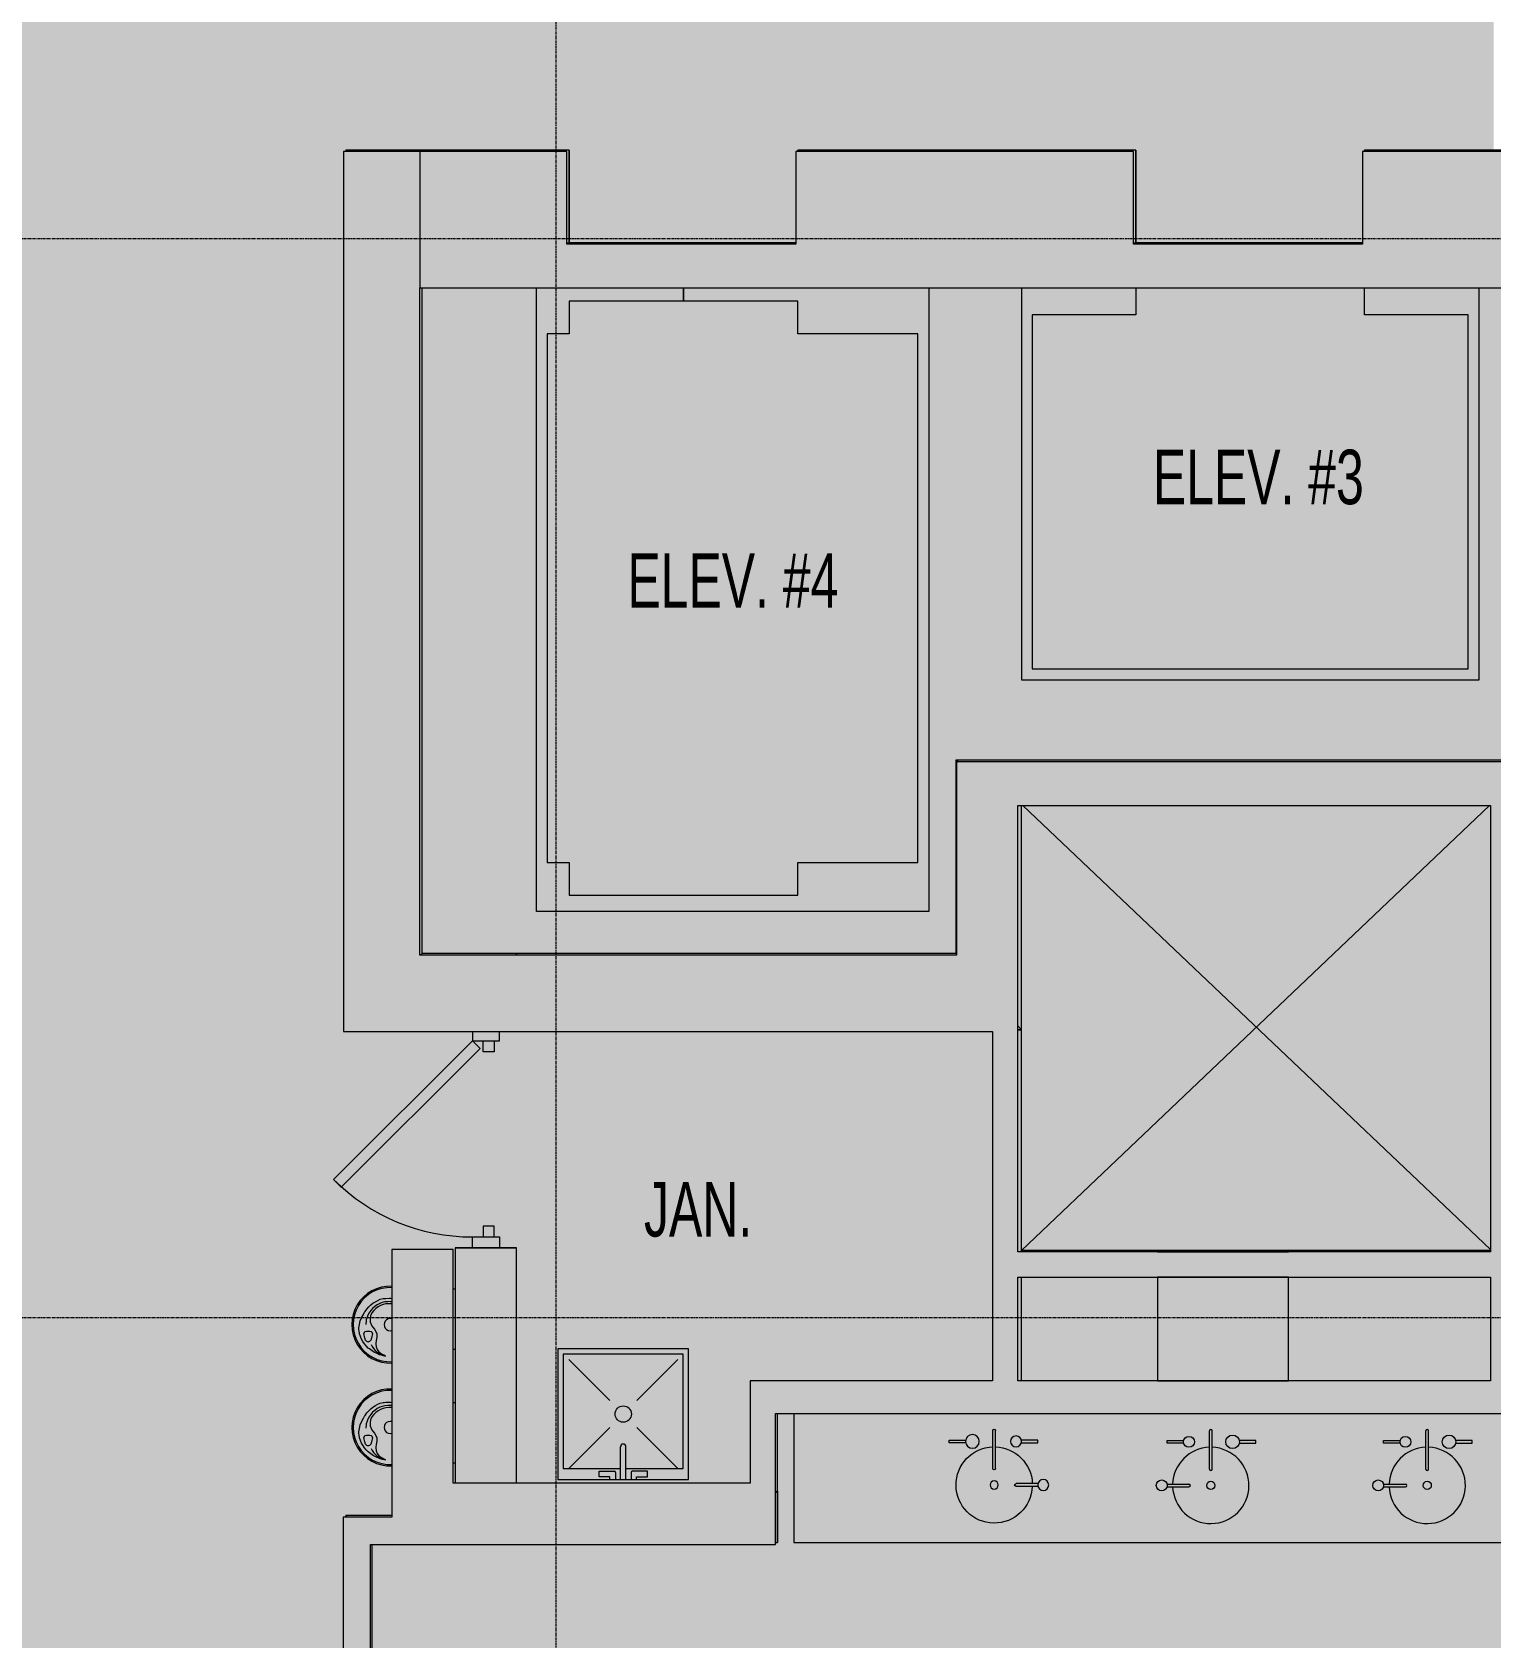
# Model space of a CAD drawing. Header units: inches. Extents: x -203 to 2070, y -968 to 768.
# Drawn here: x 498.6 to 766.3, y -272.1 to 22.6 of the extents above; entities that cross this region are included whole.
import ezdxf

# ---------------------------------------------------------------- set-up
doc = ezdxf.new("R2010")
doc.units = ezdxf.units.IN
doc.header["$MEASUREMENT"] = 0
doc.linetypes.add('Grid Line 1_2_', pattern=[0.875, 0.5, -0.125, 0.125, -0.125])
for name, color, linetype, lineweight in [('A-Anno-Bldg', 7, 'Continuous', 9), ('A-Bldg-Patt', 7, 'Continuous', 9), ('A-Cols-Bldg', 7, 'Continuous', 9), ('A-DETL-GENF', 92, 'Continuous', 9), ('A-DETL-THIN', 151, 'Continuous', 9), ('A-Door-Exst', 7, 'Continuous', 9), ('A-Flor-Evtr', 7, 'Continuous', 9), ('A-Flor-Pfix-Exst', 7, 'Continuous', 9), ('A-WALL', 113, 'Continuous', 13), ('A-Wall-Exst', 7, 'Continuous', 9), ('A-WALL-PATT', 111, 'Continuous', 13), ('I-WALL', 2, 'Continuous', 13), ('Jenner and Block 8fl_BB_dwg', 8, 'Continuous', 9), ('S-GRID', 1, 'Continuous', 9)]:
    doc.layers.add(name, color=color, linetype=linetype, lineweight=lineweight)
doc.styles.add('Arial Narrow_1', font='ARIALN.TTF', dxfattribs={"width": 0.8, "height": 10})

# ---------------------------------------------------------------- blocks, each defined once
blk = doc.blocks.new('Jenner and Block 8fl_BB_dwg_sink-flat-4-5551864-LEVEL 8 - POWER _ SIGNAL')
at = {"layer": 'A-Flor-Pfix-Exst'}
for p, q in [((8.03, -9.75), (4, -9.75)), ((8.03, -10.25), (4, -10.25)), ((-0.25, -13), (-0.25, -20)), ((0.25, -13), (0.25, -20))]:
    blk.add_line(p, q, dxfattribs=at)
at = {"layer": 'A-Flor-Pfix-Exst', "flags": 128}
for points in [[(-5.22, -17.75), (-8.25, -17.75), (-8.25, -18.25), (-5.22, -18.25)], [(4.97, -17.75), (8, -17.75), (8, -18.25), (4.97, -18.25)]]:
    blk.add_lwpolyline(points, dxfattribs=at)
at = {"layer": 'A-Flor-Pfix-Exst'}
for centre, radius in [((0, -10), 0.75), ((9, -10), 1), ((-4, -18), 1.25), ((4, -18), 1)]:
    blk.add_circle(centre, radius, dxfattribs=at)
for centre, radius, start, end in [((0, -10), 7, 2.0467, 267.9533), ((0, -10), 7, 272.0467, 357.9533), ((4, -10), 0.25, 90, 270), ((0, -13), 0.25, 360, 180), ((0, -20), 0.25, 180, 360)]:
    blk.add_arc(centre, radius, start, end, dxfattribs=at)
blk = doc.blocks.new('Jenner and Block 8fl_BB_dwg_sink-flat-4-5551865-LEVEL 8 - POWER _ SIGNAL')
at = {"layer": 'A-Flor-Pfix-Exst'}
for p, q in [((8.03, -9.75), (4, -9.75)), ((8.03, -10.25), (4, -10.25)), ((-0.25, -13), (-0.25, -20)), ((0.25, -13), (0.25, -20))]:
    blk.add_line(p, q, dxfattribs=at)
at = {"layer": 'A-Flor-Pfix-Exst', "flags": 128}
for points in [[(-5.22, -17.75), (-8.25, -17.75), (-8.25, -18.25), (-5.22, -18.25)], [(4.97, -17.75), (8, -17.75), (8, -18.25), (4.97, -18.25)]]:
    blk.add_lwpolyline(points, dxfattribs=at)
at = {"layer": 'A-Flor-Pfix-Exst'}
for centre, radius in [((0, -10), 0.75), ((9, -10), 1), ((-4, -18), 1.25), ((4, -18), 1)]:
    blk.add_circle(centre, radius, dxfattribs=at)
for centre, radius, start, end in [((0, -10), 7, 2.0467, 267.9533), ((0, -10), 7, 272.0467, 357.9533), ((4, -10), 0.25, 90, 270), ((0, -13), 0.25, 360, 180), ((0, -20), 0.25, 180, 360)]:
    blk.add_arc(centre, radius, start, end, dxfattribs=at)
blk = doc.blocks.new('Jenner and Block 8fl_BB_dwg-4751915-LEVEL 8 - POWER _ SIGNAL')
at = {"layer": 'A-Bldg-Patt'}
for points in [[(728.74, -201.6), (728.74, -201.31), (704.74, -201.31), (704.74, -201.6)], [(728.74, -225.28), (728.74, -206.22), (704.74, -206.22), (704.74, -225.28)]]:
    blk.add_hatch(color=256, dxfattribs=at).paths.add_polyline_path(points, flags=0)
for p, q in [((728.74, -201.31), (704.74, -201.31)), ((704.74, -201.31), (704.74, -201.6)), ((704.74, -201.6), (728.74, -201.6)), ((728.74, -201.6), (728.74, -201.31)), ((728.74, -206.22), (704.74, -206.22)), ((704.74, -206.22), (704.74, -225.28)), ((728.74, -225.28), (728.74, -206.22)), ((704.74, -225.28), (728.74, -225.28))]:
    blk.add_line(p, q, dxfattribs=at)
at = {"layer": 'A-Cols-Bldg'}
for p, q in [((728.74, -201.6), (728.74, -201.31)), ((704.74, -206.22), (704.74, -225.28)), ((728.74, -225.28), (728.74, -206.22))]:
    blk.add_line(p, q, dxfattribs=at)
at = {"layer": 'A-Cols-Bldg', "flags": 128}
blk.add_lwpolyline([(728.74, -201.31), (704.74, -201.31), (704.74, -201.6)], dxfattribs=at)
at = {"layer": 'A-Door-Exst'}
blk.add_line((583.97, -162.84), (583.97, -161.13), dxfattribs=at)
at = {"layer": 'A-Door-Exst', "flags": 128}
for points in [[(578.97, -161.13), (578.97, -162.84), (583.97, -162.84)], [(582.97, -162.84), (582.97, -164.84), (580.97, -164.84), (580.97, -162.84), (582.97, -162.84)], [(582.97, -198.84), (582.97, -196.84), (580.97, -196.84), (580.97, -198.84), (582.97, -198.84)], [(583.97, -198.84), (583.97, -200.84), (578.97, -200.84), (578.97, -198.84), (583.97, -198.84)]]:
    blk.add_lwpolyline(points, dxfattribs=at)
blk.add_lwpolyline([(578.97, -162.84), (580.38, -164.26), (554.92, -189.71), (553.51, -188.3)], close=True, dxfattribs=at)
at = {"layer": 'A-Door-Exst'}
blk.add_arc((578.97, -162.84), 36, 225.0003, 270.0003, dxfattribs=at)
at = {"layer": 'A-Flor-Evtr'}
for p, q in [((662.73, -24.63), (662.73, -139.09)), ((763.73, -96.59), (763.73, -24.63)), ((765.68, -119.63), (679.73, -201.31)), ((765.84, -201.17), (680.03, -119.63))]:
    blk.add_line(p, q, dxfattribs=at)
at = {"layer": 'A-Flor-Evtr', "flags": 128}
for points in [[(638.33, -16.34), (596.73, -16.34), (596.73, -16.63)], [(742.33, -16.34), (700.73, -16.34), (700.73, -16.63)], [(662.73, -139.09), (590.73, -139.09), (590.73, -24.63)], [(617.73, -24.63), (617.73, -27.09), (596.73, -27.09), (596.73, -33.09), (592.73, -33.09), (592.73, -130.09), (596.73, -130.09), (596.73, -136.09), (638.73, -136.09), (638.73, -130.09), (660.73, -130.09), (660.73, -33.09), (638.73, -33.09), (638.73, -27.09), (617.73, -27.09), (617.73, -24.63)], [(679.73, -24.63), (679.73, -96.59), (763.73, -96.59)], [(700.73, -24.63), (700.73, -29.59), (681.73, -29.59), (681.73, -94.59), (761.73, -94.59)], [(761.73, -94.59), (761.73, -29.59), (742.73, -29.59), (742.73, -24.63)]]:
    blk.add_lwpolyline(points, dxfattribs=at)
for points in [[(617.73, -16.63), (617.73, -16.34)], [(721.73, -16.63), (721.73, -16.34)]]:
    blk.add_lwpolyline(points, close=True, dxfattribs=at)
at = {"layer": 'A-Flor-Pfix-Exst'}
for p, q in [((575.44, -208.38), (575.84, -208.38)), ((559.23, -217.43), (559.05, -216.56)), ((560.62, -216.56), (560.46, -217.43)), ((575.84, -219.53), (575.44, -219.53)), ((604.19, -228.88), (596.66, -221.35)), ((616.66, -221.35), (609.14, -228.88)), ((575.44, -229.22), (575.84, -229.22)), ((559.23, -236.5), (559.05, -235.63)), ((560.62, -235.63), (560.46, -236.5)), ((604.19, -233.82), (596.66, -241.35)), ((616.66, -241.35), (609.14, -233.82)), ((606.16, -243.35), (606.16, -237.35)), ((607.16, -243.35), (607.16, -237.35)), ((605.22, -242.07), (605.22, -243.35)), ((608.1, -242.07), (608.1, -243.35))]:
    blk.add_line(p, q, dxfattribs=at)
at = {"layer": 'A-Flor-Pfix-Exst', "flags": 128}
for points in [[(575.84, -208.38), (575.84, -240.38), (575.44, -240.38)], [(564.19, -211.11), (563.66, -211.1), (563.11, -211.14), (562.59, -211.26), (562.12, -211.43), (561.68, -211.67), (561.25, -211.98), (560.89, -212.34), (560.54, -212.78), (560.33, -213.21), (560.28, -213.33), (560.2, -213.85), (560.23, -214.42), (560.38, -214.92), (560.63, -215.37), (560.98, -215.76), (561.25, -216.2), (561.41, -216.64), (561.44, -217.24), (561.4, -217.54), (561.31, -217.88), (561.28, -218.38), (561.27, -218.46), (561.33, -219.04), (561.5, -219.53), (561.83, -219.94), (562.3, -220.28), (562.83, -220.57), (563.03, -220.7), (562.66, -220.66), (562.48, -220.62), (561.95, -220.46), (561.79, -220.41), (561.35, -220.2), (561, -220.03), (560.8, -219.92), (560.33, -219.58), (560.09, -219.4), (559.87, -219.23), (559.5, -218.86), (559.17, -218.46), (558.87, -218.03), (558.63, -217.61), (558.42, -217.13), (558.27, -216.63), (558.18, -216.1), (558.15, -215.83), (558.15, -215.52), (558.23, -214.92), (558.4, -214.25), (558.68, -213.59), (558.97, -213.06), (559.18, -212.68), (559.27, -212.54), (559.6, -212.07), (559.95, -211.67), (560.33, -211.32), (560.73, -211.02), (561.17, -210.73), (561.61, -210.49)], [(563.88, -210.71), (563.46, -210.73), (562.91, -210.76), (562.39, -210.88), (561.96, -211.03), (561.49, -211.29), (561.05, -211.61), (560.66, -211.95), (560.31, -212.35), (560, -212.84), (559.73, -213.39), (559.66, -213.56), (559.5, -214.07), (559.47, -214.24), (559.39, -214.9)], [(561.61, -210.49), (562.08, -210.29), (562.59, -210.17), (562.81, -210.14), (563.09, -210.12), (563.69, -210.09), (563.94, -210.1), (564.19, -210.14)], [(564.19, -210.74), (564.03, -210.73), (563.88, -210.71)], [(607.16, -241.35), (617.66, -241.35), (617.66, -220.35), (595.66, -220.35), (595.66, -241.35), (606.16, -241.35)], [(564.19, -229.81), (564.03, -229.8), (563.88, -229.78), (563.46, -229.8), (562.91, -229.83), (562.39, -229.95), (561.96, -230.1), (561.49, -230.36), (561.05, -230.68), (560.66, -231.02), (560.31, -231.42), (560, -231.91), (559.73, -232.46), (559.66, -232.63), (559.5, -233.13), (559.47, -233.31), (559.39, -233.97)], [(560.73, -230.08), (561.17, -229.8), (561.61, -229.56), (562.08, -229.36), (562.59, -229.24)], [(562.59, -229.24), (562.81, -229.21), (563.09, -229.19), (563.69, -229.16), (563.94, -229.17), (564.19, -229.21)], [(562.3, -239.35), (562.83, -239.64), (563.03, -239.76), (562.66, -239.72), (562.48, -239.69), (561.95, -239.53), (561.79, -239.47), (561.35, -239.27), (561, -239.09), (560.8, -238.99), (560.33, -238.65), (560.09, -238.47), (559.87, -238.29), (559.5, -237.93), (559.17, -237.53), (558.87, -237.09), (558.63, -236.68), (558.42, -236.2), (558.27, -235.7), (558.18, -235.17), (558.15, -234.9), (558.15, -234.59), (558.23, -233.99), (558.4, -233.32), (558.68, -232.66), (558.97, -232.13), (559.18, -231.75), (559.27, -231.61), (559.6, -231.14), (559.95, -230.74), (560.33, -230.38), (560.73, -230.08)], [(564.19, -230.17), (563.66, -230.17), (563.11, -230.21), (562.59, -230.33), (562.12, -230.5), (561.68, -230.74), (561.25, -231.05), (560.89, -231.41), (560.54, -231.85), (560.33, -232.28), (560.28, -232.4), (560.2, -232.92), (560.23, -233.49), (560.38, -233.99), (560.63, -234.44), (560.98, -234.83), (561.25, -235.27), (561.41, -235.71), (561.44, -236.31), (561.4, -236.61), (561.31, -236.95), (561.28, -237.45), (561.27, -237.53), (561.33, -238.11), (561.5, -238.6), (561.83, -239.01), (562.3, -239.35)], [(637.98, -231.28), (637.98, -254.95), (790.98, -254.95)], [(604.22, -243.35), (604.22, -242.85), (602.22, -242.85), (602.22, -241.85), (605, -241.85)], [(609.1, -243.35), (609.1, -242.85), (611.1, -242.85), (611.1, -241.85), (608.32, -241.85)]]:
    blk.add_lwpolyline(points, dxfattribs=at)
blk.add_lwpolyline([(594.66, -219.35), (594.66, -243.35), (618.66, -243.35), (618.66, -219.35)], close=True, dxfattribs=at)
at = {"layer": 'A-Flor-Pfix-Exst'}
blk.add_circle((606.66, -231.35), 1.5, dxfattribs=at)
for centre, radius, start, end in [((563.9, -214.94), 7.06, 87.6179, 272.3821), ((563.9, -214.94), 6.81, 87.5305, 272.4695), ((563.9, -214.94), 1.13, 73.6621, 286.3379), ((559.3, -216.52), 0.25, 107.3221, 191.1821), ((559.83, -218.23), 2.04, 72.5832, 107.3221), ((559.84, -217.45), 0.615, 178.7302, 1.2698), ((560.37, -216.52), 0.25, 349.6192, 72.5832), ((563.81, -217.01), 3.77, 204.5495, 258.0105), ((563.9, -233.81), 7.06, 87.6231, 272.3769), ((563.9, -233.81), 6.81, 87.5358, 272.4642), ((563.9, -233.81), 1.12, 73.6973, 286.3027), ((559.3, -235.58), 0.25, 107.3221, 191.1821), ((559.83, -237.3), 2.04, 72.5832, 107.3221), ((560.37, -235.59), 0.25, 349.6192, 72.5832), ((559.84, -236.52), 0.615, 178.7302, 1.2698), ((563.81, -236.08), 3.77, 204.5495, 258.0105), ((606.66, -237.35), 0.5, 0, 180), ((605, -242.07), 0.215, 360, 90), ((608.32, -242.07), 0.215, 90, 180)]:
    blk.add_arc(centre, radius, start, end, dxfattribs=at)
at = {"layer": 'A-Wall-Exst'}
for p, q in [((700.33, -16.34), (700.73, -16.34)), ((679.73, -225.28), (679.73, -206.22)), ((634.98, -245.43), (634.98, -231.28)), ((634.98, -254.95), (634.98, -245.43)), ((634.58, -254.95), (634.98, -254.95))]:
    blk.add_line(p, q, dxfattribs=at)
at = {"layer": 'A-Wall-Exst', "flags": 128}
for points in [[(596.33, -16.34), (596.73, -16.34), (596.73, 0.66), (555.74, 0.66), (555.74, 0.37)], [(700.73, -16.34), (700.73, 0.66), (638.73, 0.66), (638.73, 0.37)], [(804.73, -16.34), (804.73, 0.66), (742.73, 0.66), (742.73, 0.37)], [(771.33, -111.34), (765.98, -111.34), (667.73, -111.34), (667.73, -146.84), (587.09, -146.84), (569.73, -146.84), (569.73, -24.63)], [(679.08, -160.84), (679.73, -160.84), (679.73, -119.63)], [(704.74, -201.6), (704.74, -201.31), (679.73, -201.31), (679.73, -160.84), (679.08, -160.84)], [(587.09, -244.03), (587.09, -200.84), (575.84, -200.84), (575.84, -244.03)], [(765.84, -201.31), (728.74, -201.31), (728.74, -201.6)], [(564.19, -250), (555.73, -250), (555.73, -250.26)], [(560.61, -300.04), (560.61, -299.95), (560.61, -255.26)]]:
    blk.add_lwpolyline(points, dxfattribs=at)
at = {"layer": 'A-WALL-PATT', "color": 7, "lineweight": 9}
for p, q in [((596.73, 0.66), (596.73, -16.34)), ((638.73, 0.37), (638.73, 0.66)), ((700.73, 0.66), (700.73, -16.34)), ((742.73, 0.37), (742.73, 0.66)), ((569.73, -146.84), (569.45, -147.13)), ((569.45, -147.13), (569.73, -146.84)), ((587.09, -146.84), (587.09, -147.13)), ((587.09, -147.13), (587.09, -146.84)), ((667.73, -146.84), (667.83, -146.96)), ((667.83, -146.96), (667.73, -146.84)), ((679.08, -160.84), (679.73, -160.84)), ((704.74, -201.31), (704.74, -201.6)), ((728.74, -201.6), (728.74, -201.31))]:
    blk.add_line(p, q, dxfattribs=at)
at = {"layer": 'A-WALL-PATT', "color": 7, "lineweight": 9, "flags": 128}
for points in [[(555.97, 0.37), (555.74, 0.66)], [(668.16, -111.63), (667.73, -111.34)], [(679.08, -160.09), (679.73, -160.84)], [(679.53, -201.6), (679.73, -201.31)], [(634.58, -245.77), (634.98, -245.43)], [(555.99, -250.26), (555.73, -250)]]:
    blk.add_lwpolyline(points, close=True, dxfattribs=at)
for points in [[(575.84, -200.84), (583.34, -200.84), (587.09, -200.84)], [(634.98, -245.43), (634.98, -248.19), (634.98, -254.95)]]:
    blk.add_lwpolyline(points, dxfattribs=at)
at = {"extrusion": (0, 0, -1), "zscale": -1, "rotation": 180.0029190220061}
blk.add_blockref('Jenner and Block 8fl_BB_dwg_sink-flat-4-5551865-LEVEL 8 - POWER _ SIGNAL', (-674.75, -254.37), dxfattribs=at)
at = {"rotation": 180.0029190220061}
for p in [(714.5, -254.45), (754.23, -254.45)]:
    blk.add_blockref('Jenner and Block 8fl_BB_dwg_sink-flat-4-5551864-LEVEL 8 - POWER _ SIGNAL', p, dxfattribs=at)
at = {"layer": 'A-Anno-Bldg', "char_height": 10, "attachment_point": 1, "line_spacing_factor": 0.968573, "style": 'Arial Narrow_1'}
for s, insert, width in [('ELEV. #3', (703.87, -54.34), 46.0088), ('ELEV. #4', (607.43, -73.35), 46.0088), ('JAN.', (610.48, -188.77), 23.5536)]:
    blk.add_mtext(s, dxfattribs=dict(at, insert=insert, width=width))

msp = doc.modelspace()

# ---------------------------------------------------------------- hatches: boundary and pattern name
at = {"layer": 'A-DETL-GENF'}
h = msp.add_hatch(color=9, dxfattribs=at)
h.paths.add_polyline_path([(131.76, -847.99), (290.74, -780.5), (227.71, -632.01), (203.3, -642.37), (194.97, -622.75), (199.23, -620.94), (205.75, -636.3), (297.88, -597.2), (299.68, -601.45), (231.97, -630.2), (295, -778.69), (401.08, -733.65), (338.06, -585.16), (336.5, -585.82), (334.7, -581.57), (419.28, -545.66), (421.09, -549.92), (342.31, -583.36), (405.34, -731.84), (515.31, -685.15), (511.69, -685.15), (511.69, -619.4), (491.89, -619.4), (491.89, -612.4), (492.01, -612.4), (492.01, -532.94), (471.73, -532.94), (471.73, -528.42), (457.91, -534.29), (456.1, -530.03), (470.83, -523.78), (471.73, -525.91), (471.73, -508.94), (495.73, -508.94), (495.73, -510.53), (555.67, -510.53), (555.67, -394.75), (560.67, -394.75), (560.67, -437.31), (560.17, -437.31), (560.17, -441.94), (560.67, -441.94), (560.67, -498.09), (620.88, -498.09), (620.88, -477.65), (625.88, -477.65), (625.88, -500.46), (758.51, -500.46), (758.46, -433.94), (754.23, -433.94), (754.23, -433.44), (758.51, -433.44), (758.51, -376.94), (697.48, -376.94), (697.48, -433.44), (721.73, -433.44), (721.73, -433.94), (693.48, -433.94), (693.48, -433.44), (696.98, -433.43), (696.98, -376.94), (661.48, -376.94), (661.48, -433.44), (660.98, -433.44), (660.98, -376.94), (625.46, -376.94), (625.46, -433.44), (624.19, -433.44), (624.19, -433.94), (625.46, -433.94), (625.46, -441.94), (600.17, -441.94), (600.17, -437.31), (620.83, -437.31), (620.83, -304.37), (601.17, -304.37), (601.17, -299.75), (634.61, -299.75), (634.61, -357.01), (665.48, -357.01), (665.48, -344.95), (665.98, -344.95), (665.98, -357.01), (696.98, -357.01), (696.98, -299.95), (699.23, -299.95), (699.23, -300.45), (697.48, -300.45), (697.48, -357.01), (733.48, -357.01), (733.48, -300.45), (731.73, -300.45), (731.73, -299.95), (757.71, -299.95), (757.71, -300.45), (733.98, -300.45), (733.98, -357.01), (793.96, -357.01), (793.96, -300.45), (790.21, -300.45), (790.21, -299.95), (793.96, -299.95), (793.96, -230.99), (634.98, -230.99), (634.98, -254.99), (560.67, -254.98), (560.67, -299.75), (561.17, -299.75), (561.17, -304.37), (560.67, -304.37), (560.67, -346.75), (555.67, -346.75), (555.67, -249.98), (564.59, -249.98), (564.59, -200.84), (575.84, -200.84), (575.84, -243.74), (630.36, -243.74), (630.36, -224.99), (674.86, -224.99), (674.86, -160.84), (555.74, -160.84), (555.74, 0.66), (596.73, 0.66), (596.73, -16.34), (638.73, -16.34), (638.73, 0.66), (700.73, 0.66), (700.73, -16.34), (742.73, -16.34), (742.73, 0.66), (766.8, 0.66), (766.8, 103.43), (726.05, 103.43), (726.05, 294.15), (766.8, 294.15), (766.8, 350.67), (785.11, 350.67), (785.11, 346.92), (771.42, 346.92), (771.42, 227.06), (826.8, 227.06), (826.8, 228.74), (831.42, 228.74), (831.42, 268.74), (826.8, 268.74), (826.8, 346.92), (825.11, 346.92), (825.11, 350.67), (1166.99, 350.67), (1166.99, 227.06), (1492.42, 227.06), (1492.42, 350.67), (1553.42, 350.67), (1553.42, 351.59), (1718.67, 351.59), (1718.67, 360.59), (1723.3, 360.59), (1723.3, 351.59), (1910.23, 351.59), (1910.23, 580.43), (-120.35, 580.43), (-120.35, 406.96), (48.71, 406.96), (48.71, 428.91), (66.73, 428.91), (66.73, 424.29), (53.33, 424.29), (53.33, 330.65), (48.71, 330.65), (48.71, 402.34), (-120.35, 402.34), (-120.35, 286.96), (48.71, 286.96), (48.71, 290.65), (53.33, 290.65), (53.33, 280.65), (48.71, 280.65), (48.71, 282.34), (-120.35, 282.34), (-120.35, 166.96), (48.71, 166.96), (48.71, 240.65), (53.33, 240.65), (53.33, 160.65), (48.71, 160.65), (48.71, 162.34), (-120.35, 162.34), (-120.35, 0.55), (-80.76, 0.55), (-80.76, -14.04), (48.71, -14.04), (48.71, 120.65), (53.33, 120.65), (53.33, -25.35), (48.71, -25.35), (48.71, -18.66), (-80.76, -18.66), (-80.76, -30.95), (-120.35, -30.95), (-120.35, -193.04), (48.71, -193.04), (48.71, -65.35), (53.33, -65.35), (53.33, -220.93), (67.88, -255.19), (63.62, -257), (48.71, -221.87), (48.71, -197.66), (-120.35, -197.66), (-120.35, -254.17), (-74.95, -361.1), (79.91, -295.37), (79.25, -293.82), (83.5, -292.01), (138.94, -422.62), (134.69, -424.43), (81.71, -299.63), (-73.15, -365.36), (42.29, -637.25), (197.13, -571.52), (169.07, -505.43), (173.33, -503.62), (203.19, -573.97), (182.94, -582.57), (183.6, -584.12), (179.34, -585.93), (178.68, -584.37), (44.1, -641.5), (118.32, -816.32)], flags=0)
h.paths.add_polyline_path([(225.76, -805.76), (216.38, -783.67), (238.47, -774.29), (247.85, -796.38), (227.71, -804.93)], flags=0)
h.paths.add_polyline_path([(446.67, -711.97), (437.29, -689.88), (459.38, -680.5), (468.76, -702.59), (455.33, -708.29)], flags=0)
h.paths.add_polyline_path([(516.31, -684.73), (893.34, -524.65), (963.74, -524.65), (963.74, -523.31), (943.94, -523.31), (943.94, -499.31), (963.74, -499.31), (963.74, -496.94), (968.74, -496.94), (968.74, -456.94), (963.74, -456.94), (963.74, -457.44), (946.48, -457.44), (946.48, -308.86), (799.96, -308.86), (799.96, -363.01), (764.51, -363.01), (764.51, -516.53), (744.73, -516.53), (744.73, -518.83), (942.73, -518.83), (942.73, -523.83), (744.73, -523.83), (744.73, -532.94), (725.26, -532.94), (725.26, -561.42), (744.73, -561.42), (744.73, -585.42), (725.26, -585.42), (725.26, -591.53), (659.62, -619.4), (590.81, -619.4), (590.81, -647.06), (516.73, -647.06), (516.73, -643.56), (587.31, -643.56), (587.31, -619.4), (516.31, -619.4), (516.31, -647.06)], flags=0)
h.paths.add_polyline_path([(641.71, -612.4), (658.19, -612.4), (718.26, -586.9), (718.26, -516.53), (499.01, -516.53), (499.01, -612.4), (590.81, -612.4)], flags=0)
h.paths.add_polyline_path([(266.06, -553.39), (246.27, -506.73), (353.03, -461.4), (225.02, -159.89), (118.32, -205.4), (108.25, -181.68), (108.25, 5.05), (112.87, 5.05), (112.87, -31.04), (203.26, -31.04), (203.26, 5.05), (260.18, 5.05), (261.13, 4.11), (257.73, 4.11), (257.73, 0.96), (258.26, 0.43), (250.87, 0.43), (250.87, -35.66), (237.05, -35.66), (237.05, -149.24), (363.42, -149.24), (363.42, -0.52), (297.73, -0.52), (297.73, 4.11), (495.73, 4.11), (495.73, -81.52), (491.11, -81.52), (491.11, -0.52), (368.05, -0.52), (368.05, -149.24), (491.11, -149.24), (491.11, -121.52), (495.73, -121.52), (495.73, -271.65), (491.11, -271.65), (491.11, -229.94), (467.11, -229.94), (467.11, -196.21), (491.11, -196.21), (491.11, -153.87), (237.05, -153.87), (237.05, -179.26), (294.82, -315.34), (491.11, -315.34), (491.11, -311.65), (495.73, -311.65), (495.73, -455.18), (418.47, -487.97), (416.67, -483.71), (491.11, -452.12), (491.11, -319.96), (296.78, -319.96), (374, -501.83), (379.85, -499.34), (381.65, -503.6), (372.58, -507.45), (361.98, -482.48), (304.78, -506.77), (315.23, -531.4), (266.31, -553.28)], flags=0)
h.paths.add_polyline_path([(266.31, -548.22), (309.2, -529.03), (293.38, -491.75), (250.13, -510.11), (250.18, -510.21), (271.83, -501.02), (281.21, -523.11), (259.56, -532.3), (266.06, -547.64)], flags=0)
h.paths.add_polyline_path([(3.31, -538.98), (3.31, -538.98), (-6.07, -516.89), (16.02, -507.51), (25.4, -529.6), (5.12, -538.21)], flags=0)
h.paths.add_polyline_path([(27.39, -520.28), (25.5, -516.06), (150.98, -462.8), (150.32, -461.25), (154.57, -459.44), (157.7, -466.8), (153.44, -468.61), (152.78, -467.06), (30.58, -518.93)], flags=0)
h.paths.add_polyline_path([(620.88, -510.53), (720.73, -510.53), (720.73, -508.94), (744.73, -508.94), (744.73, -510.53), (758.51, -510.53), (758.51, -505.09), (560.67, -505.09), (560.67, -510.53), (584.66, -510.53)], flags=0)
h.paths.add_polyline_path([(302.97, -502.51), (360.17, -478.23), (354.84, -465.66), (297.64, -489.95), (302.68, -501.83)], flags=0)
h.paths.add_polyline_path([(963.74, -452.44), (963.74, -308.86), (951.48, -308.86), (951.48, -452.44)], flags=0)
h.paths.add_polyline_path([(656.69, -433.94), (656.69, -433.44), (660.98, -433.44), (660.98, -433.94)], flags=0)
h.paths.add_polyline_path([(661.48, -370.94), (758.51, -370.94), (758.51, -363.01), (625.46, -363.01), (625.46, -370.94), (660.98, -370.94)], flags=0)
h.paths.add_polyline_path([(625.46, -357.01), (631.11, -357.01), (631.11, -304.37), (625.46, -304.37), (625.46, -305.46)], flags=0)
h.paths.add_polyline_path([(968.74, -347.36), (968.74, -342.74), (967.22, -342.74), (967.22, -347.36), (967.7, -347.36)], flags=0)
h.paths.add_polyline_path([(800.58, -303.86), (963.74, -303.86), (963.74, -267.34), (968.74, -267.34), (968.74, -227.34), (965.73, -227.33), (965.73, -224.72), (769.74, -224.72), (769.74, -224.99), (799.96, -224.99), (799.96, -303.86)], flags=0)
h.paths.add_polyline_path([(739.48, -224.99), (766.24, -224.99), (766.24, -205.94), (679.48, -205.94), (679.48, -224.99)], flags=0)
h.paths.add_polyline_path([(968.13, -222.33), (968.13, -204.94), (965.44, -204.94), (965.44, -199.94), (988.73, -199.94), (988.73, -161.74), (993.73, -161.74), (993.73, -121.74), (988.73, -121.74), (988.73, -121.34), (980.11, -121.34), (980.11, -122.59), (769.74, -122.59), (769.74, -217.72), (965.73, -217.72), (965.73, -222.33)], flags=0)
h.paths.add_polyline_path([(491.11, -201.31), (491.11, -200.83), (471.73, -200.83), (471.73, -201.31), (488.71, -201.31)], flags=0)
h.paths.add_polyline_path([(680.61, -201.31), (766.24, -201.31), (766.24, -119.34), (679.48, -119.34), (679.48, -201.31)], flags=0)
h.paths.add_polyline_path([(412.52, -195.51), (412.52, -195.51), (412.33, -195.46)], flags=0)
h.paths.add_polyline_path([(383.52, -195.51), (383.52, -195.51), (383.33, -195.46)], flags=0)
h.paths.add_polyline_path([(232.42, -168.37), (232.42, -156.73), (228.24, -158.51), (228.99, -160.28)], flags=0)
h.paths.add_polyline_path([(668.23, -146.84), (668.23, -111.34), (771.73, -111.34), (771.73, -24.34), (569.74, -24.34), (569.74, -146.84), (584.66, -146.84)], flags=0)
h.paths.add_polyline_path([(866.11, -111.34), (979.73, -111.34), (979.73, -24.34), (776.36, -24.34), (776.36, -111.34), (793.78, -111.34)], flags=0)
h.paths.add_polyline_path([(246.25, -31.04), (246.25, -29.34), (237.05, -29.34), (237.05, -31.04)], flags=0)
h.paths.add_polyline_path([(207.88, -31.04), (232.42, -31.04), (232.38, -29.34), (220.73, -29.34), (220.73, -1.34), (246.25, -1.34), (246.25, 0.43), (207.88, 0.43), (207.88, -29.34)], flags=0)
h.paths.add_polyline_path([(-93.75, -27.45), (-84.26, -27.45), (-84.26, -27.34), (-117.75, -27.34), (-117.75, -2.95), (-120.35, -2.95), (-120.35, -27.45), (-117.75, -27.45)], flags=0)
h.paths.add_polyline_path([(928.61, -16.34), (950.73, -16.34), (950.73, 0.66), (908.73, 0.66), (908.73, -16.34)], flags=0)
h.paths.add_polyline_path([(846.73, -16.34), (846.73, 0.66), (804.73, 0.66), (804.73, -16.34)], flags=0)
h.paths.add_polyline_path([(1231.17, 70.92), (1235.73, 70.92), (1235.73, 94.86), (1227.42, 94.86), (1227.42, 99.48), (1235.73, 99.48), (1235.73, 100.11), (1329.42, 100.11), (1329.42, 222.43), (1167.42, 222.43), (1167.42, 70.92), (1230.55, 70.92)], flags=0)
h.paths.add_polyline_path([(1471.36, 70.92), (1473.05, 70.92), (1473.05, 222.43), (1334.05, 222.4), (1334.05, 100.11), (1413.73, 100.11), (1413.73, 70.92), (1455.54, 70.92)], flags=0)
h.paths.add_polyline_path([(584.66, 72.48), (430.42, 72.48), (430.42, 109.37), (435.05, 109.37), (435.05, 77.11), (557.42, 77.11), (557.42, 182.43), (528.42, 182.43), (528.42, 187.24), (533.05, 187.24), (533.05, 187.06), (557.42, 187.06), (557.42, 226.43), (533.05, 226.43), (533.05, 226.24), (528.42, 226.24), (528.42, 226.43), (396.05, 226.43), (396.05, 151.06), (436.94, 151.06), (436.94, 146.43), (354.94, 146.43), (354.94, 151.06), (378.94, 151.06), (378.94, 226.43), (229.67, 226.43), (229.67, 187.33), (265.36, 187.33), (265.36, 182.71), (229.67, 182.71), (229.67, 77.11), (354.94, 77.11), (354.94, 109.37), (359.57, 109.37), (359.57, 72.48), (108.25, 72.48), (108.25, 129.02), (112.87, 129.02), (112.87, 77.11), (225.04, 77.11), (225.04, 176.71), (112.87, 176.71), (112.87, 169.02), (108.25, 169.02), (108.25, 181.33), (225.04, 181.33), (225.04, 348.74), (107.25, 348.74), (107.25, 353.37), (229.67, 353.37), (229.67, 231.06), (557.42, 231.06), (557.42, 353.37), (589.73, 353.37), (589.73, 348.74), (562.05, 348.74), (562.05, 231.06), (589.73, 231.06), (589.73, 226.43), (562.05, 226.43), (562.05, 77.11), (590.73, 77.11), (590.73, 72.48), (586.42, 72.48)], flags=0)
h.paths.add_polyline_path([(648.8, 103.43), (648.8, 294.15), (667.05, 294.15), (667.05, 103.43), (653.42, 103.43)], flags=0)
h.paths.add_polyline_path([(653.42, 108.06), (662.42, 108.06), (662.42, 289.52), (653.42, 289.52), (653.42, 117.06)], flags=0)
h.paths.add_polyline_path([(739.48, 108.06), (766.8, 108.06), (766.8, 289.52), (730.67, 289.52), (730.67, 108.06)], flags=0)
h.paths.add_polyline_path([(530.91, 141.42), (530.9, 141.42), (530.12, 141.42)], flags=0)
h.paths.add_polyline_path([(531.59, 141.5), (531.59, 141.5), (531.59, 142.64)], flags=0)
h.paths.add_polyline_path([(531.59, 142.68), (531.59, 142.68), (531.75, 142.68)], flags=0)
h.paths.add_polyline_path([(531.59, 143.95), (531.59, 143.95), (531.31, 143.95)], flags=0)
h.paths.add_polyline_path([(531.59, 144.03), (531.59, 144.03), (531.59, 145.17)], flags=0)
h.paths.add_polyline_path([(553.43, 145.86), (553.43, 145.86), (553.43, 145.9)], flags=0)
h.paths.add_polyline_path([(553.43, 145.8), (553.43, 145.8), (553.43, 145.86)], flags=0)
h.paths.add_polyline_path([(553.43, 145.66), (553.43, 145.66), (553.43, 145.66)], flags=0)
h.paths.add_polyline_path([(539.36, 145.81), (539.36, 145.81), (539.36, 145.86)], flags=0)
h.paths.add_polyline_path([(551.48, 147.54), (551.48, 147.54), (551.48, 147.78)], flags=0)
h.paths.add_polyline_path([(539.36, 148.42), (539.36, 148.42), (539.36, 148.47)], flags=0)
h.paths.add_polyline_path([(383.57, 151.06), (391.42, 151.06), (391.42, 226.43), (383.57, 226.43), (383.57, 188.64)], flags=0)
h.paths.add_polyline_path([(539.36, 151.58), (539.36, 151.58), (541.12, 151.58)], flags=0)
h.paths.add_polyline_path([(1723.3, 400.59), (1718.67, 400.59), (1718.67, 419.29), (1716.73, 419.29), (1716.73, 423.91), (1718.67, 423.91), (1718.67, 580.15), (1723.3, 580.15), (1723.3, 419.29)], flags=0)
h.paths.add_polyline_path([(1617.05, 409.29), (1609.73, 409.29), (1609.73, 413.91), (1612.42, 413.91), (1612.42, 580.15), (1617.05, 580.15), (1617.05, 413.91), (1663.42, 413.91), (1663.42, 423.91), (1676.73, 423.91), (1676.73, 419.29), (1668.05, 419.29), (1668.05, 409.29), (1659.44, 409.29)], flags=0)
h.paths.add_polyline_path([(1569.73, 409.29), (1422.73, 409.29), (1422.73, 413.91), (1492.42, 413.91), (1492.42, 580.15), (1497.05, 580.15), (1497.05, 413.91), (1569.73, 413.91)], flags=0)
h.paths.add_polyline_path([(1358.77, 409.29), (1301.73, 409.29), (1301.73, 413.91), (1372.42, 413.91), (1372.42, 580.15), (1377.05, 580.15), (1377.05, 413.91), (1382.73, 413.91), (1382.73, 409.29), (1372.42, 409.29)], flags=0)
h.paths.add_polyline_path([(1252.6, 409.29), (1249.73, 409.29), (1249.73, 413.91), (1252.42, 413.91), (1252.42, 548.65), (1257.05, 548.65), (1257.05, 413.91), (1261.73, 413.91), (1261.73, 409.29), (1257.05, 409.29)], flags=0)
h.paths.add_polyline_path([(1132.42, 409.29), (1006.11, 409.29), (1006.11, 413.91), (1132.42, 413.91), (1132.42, 580.15), (1137.05, 580.15), (1137.05, 413.91), (1209.73, 413.91), (1209.73, 409.29), (1137.05, 409.29)], flags=0)
h.paths.add_polyline_path([(830.8, 409.29), (826.11, 409.29), (826.11, 413.91), (830.8, 413.91), (830.8, 580.15), (835.42, 580.15), (835.42, 413.91), (909.11, 413.91), (909.11, 409.29), (831.42, 409.29)], flags=0)
h.paths.add_polyline_path([(966.11, 409.29), (949.11, 409.29), (949.11, 413.91), (956.8, 413.91), (956.8, 548.65), (961.42, 548.65), (961.42, 413.91), (966.11, 413.91), (966.11, 410.17)], flags=0)
h.paths.add_polyline_path([(589.73, 409.29), (521.73, 409.29), (521.73, 413.91), (652.42, 413.91), (652.42, 580.15), (657.05, 580.15), (657.05, 413.91), (786.11, 413.91), (786.11, 409.29), (652.42, 409.29)], flags=0)
h.paths.add_polyline_path([(477.05, 409.29), (465.73, 409.29), (465.73, 413.91), (472.42, 413.91), (472.42, 580.15), (477.05, 580.15), (477.05, 413.91), (481.73, 413.91), (481.73, 409.29)], flags=0)
h.paths.add_polyline_path([(352.42, 409.29), (279.73, 409.29), (279.73, 413.91), (352.42, 413.91), (352.42, 580.15), (357.05, 580.15), (357.05, 413.91), (425.73, 413.91), (425.73, 409.29), (352.43, 409.29)], flags=0)
h.paths.add_polyline_path([(239.73, 409.29), (225.73, 409.29), (225.73, 413.91), (232.42, 413.91), (232.42, 550.9), (237.05, 550.9), (237.05, 413.91), (239.73, 413.91)], flags=0)
h.paths.add_polyline_path([(117.05, 409.29), (112.42, 409.29), (112.42, 424.29), (106.73, 424.29), (106.73, 428.91), (112.42, 428.91), (112.42, 580.15), (117.05, 580.15), (117.05, 413.91), (185.73, 413.91), (185.73, 409.29)], flags=0)
h.paths.add_polyline_path([(222.73, 497.61), (222.73, 577.15), (246.73, 577.15), (246.73, 553.15), (222.73, 553.15)], flags=0)
h.paths.add_polyline_path([(1566.73, 553.15), (1542.73, 553.15), (1542.73, 577.15), (1566.73, 577.15)], flags=0)
h.paths.add_polyline_path([(1257.05, 553.15), (1242.73, 553.15), (1242.73, 577.15), (1266.73, 577.15), (1266.73, 553.15)], flags=0)
h.paths.add_polyline_path([(942.73, 553.15), (942.73, 577.15), (966.73, 577.15), (966.73, 553.15), (956.8, 553.15)], flags=0)
h.paths.add_polyline_path([(596.73, 553.15), (596.73, 577.15), (620.73, 577.15), (620.73, 553.15)], flags=0)
h.paths.add_polyline_path([(-39.27, 553.15), (-39.27, 577.15), (-15.27, 577.15), (-15.27, 553.15)], flags=0)
h = msp.add_hatch(color=7, dxfattribs=at)
h.paths.add_polyline_path([(464.83, -720.82), (893.53, -538.81), (1016.23, -538.81), (1016.23, -524.94), (892.67, -524.94), (457.06, -709.88), (459.54, -715.74), (462.19, -714.61)], flags=0)
h.paths.add_polyline_path([(3.31, -538.98), (25.4, -529.6), (16.02, -507.51), (-6.07, -516.89), (-5.16, -519.03)], flags=0)
h.paths.add_polyline_path([(1723.7, -538.81), (1737.17, -538.81), (1737.17, -496.55), (1730.17, -496.55), (1730.17, -494.3), (1723.7, -494.3), (1723.7, -524.65), (1674.68, -524.65), (1674.68, -531.81), (1676.23, -531.81), (1676.23, -538.81), (1723.3, -538.81)], flags=0)
h.paths.add_polyline_path([(491.11, -532.94), (492.17, -532.94), (492.17, -512), (471.73, -512), (471.73, -532.94), (474.72, -532.94)], flags=0)
h.paths.add_polyline_path([(259.11, -532.49), (281.21, -523.11), (271.83, -501.02), (249.74, -510.4), (257.64, -529.03)], flags=0)
h.paths.add_polyline_path([(491.11, -225.31), (494.81, -225.31), (494.81, -201.31), (471.73, -201.31), (471.73, -225.31)], flags=0)
h.paths.add_polyline_path([(988.73, -121.34), (993.73, -121.34), (993.73, 0.66), (950.73, 0.66), (950.73, -16.34), (908.73, -16.34), (908.73, 0.66), (846.73, 0.66), (846.73, -16.34), (804.73, -16.34), (804.73, 0.66), (742.73, 0.66), (742.73, -16.34), (700.73, -16.34), (700.73, 0.66), (638.73, 0.66), (638.73, -16.34), (596.73, -16.34), (596.73, 0.66), (569.74, 0.66), (569.74, -24.34), (979.73, -24.34), (979.73, -121.34), (980.11, -121.34)], flags=0)
h.paths.add_polyline_path([(1240.73, -29.34), (1268.73, -29.34), (1268.73, -3.4), (1240.73, -3.4), (1240.73, -28.53)], flags=0)
h.paths.add_polyline_path([(1556.36, -29.34), (1582.73, -29.34), (1582.73, -1.34), (1556.36, -1.34), (1556.36, -22.84)], flags=0)
h.paths.add_polyline_path([(229.67, -29.34), (248.73, -29.34), (248.73, -1.34), (220.73, -1.34), (220.73, -29.34)], flags=0)
h.paths.add_polyline_path([(-93.75, -27.34), (-84.26, -27.34), (-84.26, -2.95), (-117.75, -2.95), (-117.75, -27.34)], flags=0)
h.paths.add_polyline_path([(1730.17, 284.95), (1737.17, 284.95), (1737.17, 337.71), (1772.13, 337.71), (1772.13, 351.59), (1723.3, 351.59), (1723.3, 284.95)], flags=0)
h.paths.add_polyline_path([(1910.23, 337.71), (1924.09, 337.71), (1924.09, 580.15), (1910.23, 580.15), (1910.23, 351.59), (1889.03, 351.59), (1889.03, 337.71)], flags=0)
h.paths.add_polyline_path([(1542.73, 553.15), (1566.73, 553.15), (1566.73, 577.15), (1542.73, 577.15)], flags=0)
h.paths.add_polyline_path([(1257.05, 553.15), (1266.73, 553.15), (1266.73, 577.15), (1242.73, 577.15), (1242.73, 553.15), (1252.42, 553.15)], flags=0)
h.paths.add_polyline_path([(942.73, 553.15), (966.73, 553.15), (966.73, 577.15), (942.73, 577.15)], flags=0)
h.paths.add_polyline_path([(596.73, 553.15), (620.73, 553.15), (620.73, 577.15), (596.73, 577.15)], flags=0)
h.paths.add_polyline_path([(232.42, 553.15), (246.73, 553.15), (246.73, 577.15), (222.73, 577.15), (222.73, 553.15)], flags=0)
h.paths.add_polyline_path([(-15.27, 553.15), (-15.27, 577.15), (-39.27, 577.15), (-39.27, 553.15)], flags=0)
at = {"layer": 'A-WALL-PATT', "lineweight": 9}
for points in [[(569.74, -146.84), (569.74, 0.66), (555.74, 0.66), (555.74, -146.84)], [(674.86, -146.84), (679.48, -146.84), (679.48, -111.34), (668.23, -111.34), (668.23, -146.84)], [(679.48, -119.34), (769.74, -119.34), (769.74, -111.34), (679.48, -111.34)], [(766.24, -224.99), (769.74, -224.99), (769.74, -119.34), (766.24, -119.34), (766.24, -224.72)], [(584.66, -160.84), (679.48, -160.84), (679.48, -146.84), (555.74, -146.84), (555.74, -160.84), (569.74, -160.84)], [(679.48, -224.99), (679.48, -160.84), (674.86, -160.84), (674.86, -224.99)], [(575.84, -254.98), (575.84, -200.84), (564.59, -200.84), (564.59, -254.98)], [(766.24, -205.94), (766.24, -201.31), (679.48, -201.31), (679.48, -205.94), (739.48, -205.94)], [(631.11, -254.99), (634.98, -254.99), (634.98, -224.99), (630.36, -224.99), (630.36, -254.99)], [(793.96, -230.99), (793.96, -224.99), (634.98, -224.99), (634.98, -230.99), (769.74, -230.99)], [(620.83, -254.99), (630.36, -254.99), (630.36, -243.74), (575.84, -243.74), (575.84, -254.99), (584.66, -254.99)], [(555.67, -346.75), (560.67, -346.75), (560.67, -249.98), (555.67, -249.98), (555.67, -319.96)], [(564.59, -254.98), (564.59, -249.98), (560.67, -249.98), (560.67, -254.98)]]:
    msp.add_hatch(color=7, dxfattribs=at).paths.add_polyline_path(points, flags=0)

# ---------------------------------------------------------------- linework, layer by layer
at = {"layer": 'A-DETL-THIN'}
for p, q in [((596.73, 0.66), (569.74, 0.66)), ((569.74, 0.66), (569.74, -24.34)), ((596.73, -16.34), (596.73, 0.66)), ((700.73, 0.66), (638.73, 0.66)), ((638.73, 0.66), (638.73, -16.34)), ((700.73, -16.34), (700.73, 0.66)), ((804.73, 0.66), (742.73, 0.66)), ((742.73, 0.66), (742.73, -16.34)), ((638.73, -16.34), (596.73, -16.34)), ((742.73, -16.34), (700.73, -16.34)), ((569.74, -24.34), (979.73, -24.34))]:
    msp.add_line(p, q, dxfattribs=at)
at = {"layer": 'A-WALL', "color": 8, "lineweight": 20}
for p, q in [((569.74, 0.66), (555.74, 0.66)), ((555.74, 0.66), (555.74, -160.84)), ((569.74, -146.84), (569.74, -24.34)), ((668.23, -111.34), (668.23, -146.84)), ((771.73, -111.34), (668.23, -111.34)), ((679.48, -119.34), (766.24, -119.34)), ((679.48, -201.31), (679.48, -119.34)), ((668.23, -146.84), (569.74, -146.84)), ((555.74, -160.84), (674.86, -160.84)), ((674.86, -160.84), (674.86, -224.99)), ((564.59, -200.84), (564.59, -249.98)), ((575.84, -200.84), (564.59, -200.84)), ((575.84, -243.74), (575.84, -200.84)), ((766.24, -201.31), (679.48, -201.31)), ((679.48, -224.99), (679.48, -205.94)), ((679.48, -205.94), (766.24, -205.94)), ((630.36, -224.99), (630.36, -243.74)), ((634.98, -224.99), (630.36, -224.99)), ((634.98, -254.99), (634.98, -230.99)), ((630.36, -243.74), (575.84, -243.74)), ((564.59, -254.98), (575.84, -254.98)), ((575.84, -254.98), (575.84, -254.99)), ((575.84, -254.99), (634.98, -254.99))]:
    msp.add_line(p, q, dxfattribs=at)
at = {"layer": 'I-WALL', "color": 8, "lineweight": 20}
for p, q in [((766.24, -119.34), (766.24, -201.31)), ((766.24, -205.94), (766.24, -224.99)), ((674.86, -224.99), (634.98, -224.99)), ((766.24, -224.99), (679.48, -224.99)), ((634.98, -230.99), (793.96, -230.99)), ((564.59, -249.98), (555.67, -249.98)), ((555.67, -249.98), (555.67, -346.75)), ((560.67, -299.75), (560.67, -254.98)), ((560.67, -254.98), (564.59, -254.98))]:
    msp.add_line(p, q, dxfattribs=at)
at = {"layer": 'S-GRID', "linetype": 'Grid Line 1_2_'}
for p, q in [((594.73, -968.26), (594.73, 744.46)), ((-203.03, -15.31), (2046, -15.31)), ((-203.03, -213.31), (2046, -213.31))]:
    msp.add_line(p, q, dxfattribs=at)

# ---------------------------------------------------------------- block references
at = {"layer": 'Jenner and Block 8fl_BB_dwg', "color": 7}
msp.add_blockref('Jenner and Block 8fl_BB_dwg-4751915-LEVEL 8 - POWER _ SIGNAL', (0.4, 0.29), dxfattribs=at)

doc.saveas('drawing.dxf')
